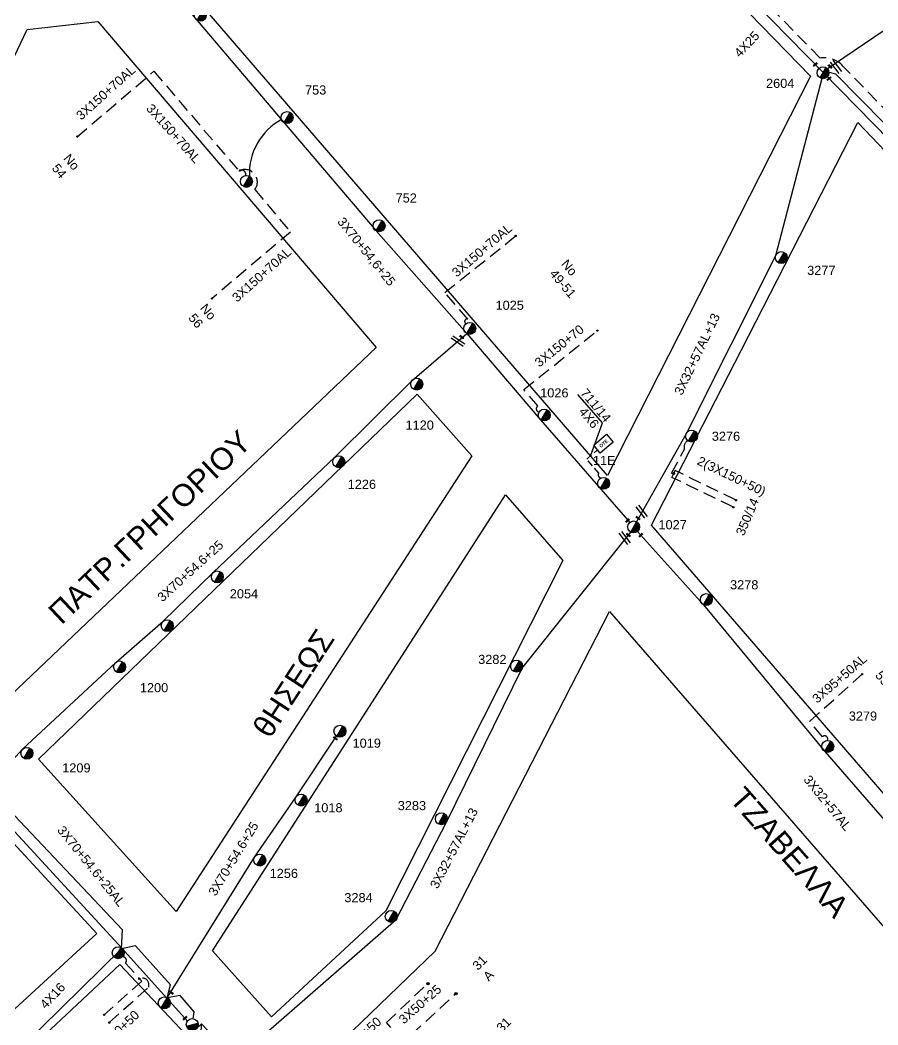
# Model space of a CAD drawing. Header units: millimetres. Extents: x 1421 to 13344, y 800 to 1949.
# Drawn here: x 11659.7 to 11829, y 1270.1 to 1468.5 of the extents above; entities that cross this region are included whole.
import ezdxf

# ---------------------------------------------------------------- set-up
doc = ezdxf.new("R2010")
doc.units = ezdxf.units.MM
doc.linetypes.add('DASHED', pattern=[19.05, 12.7, -6.35])
for name, color, linetype in [('Pillar OTE', 7, 'Continuous'), ('Άγνωστα', 7, 'Continuous'), ('Γυμνά εναέρια ΧΤ και ΦΟΠ (3Φ)   4x50+16AL', 7, 'Continuous'), ('Εναέρια παροχή ΧΤ 4x16', 7, 'SYN_LINE'), ('Εναέρια παροχή ΧΤ 4x25', 7, 'SYN_LINE'), ('Επιγραφές - Σχήματα', 7, 'Continuous'), ('Καλωδια ΧΤ  3X95+50', 7, 'Continuous'), ('Καλώδια ΧΤ   3x150+50CU', 7, 'DASHED'), ('Καλώδια ΧΤ   3x150+70AL', 7, 'DASHED'), ('Καλώδια ΧΤ   3x150AL+50CU', 7, 'DASHED'), ('Μηχανική τομή', 7, 'Continuous'), ('Στύλος ΦΜ', 7, 'Continuous'), ('Στύλος ΦΜ @ 1', 7, 'Continuous'), ('Συνδέσεις', 7, 'Continuous'), ('Συνεστραμμένα ΧΤ   3x70+54.6+25 AL', 7, 'SYN_LINE'), ('Τομή', 7, 'Continuous'), ('Υποσταθμός εναέριος 2 στύλων', 7, 'Continuous'), ('Υποσταθμός πόλεως', 7, 'Continuous'), ('Υπόβαθρο ΔΕΗ', 7, 'Continuous'), ('Υπόγεια καλώδια Παροχών ΧΤ   4x6', 7, 'DASHED')]:
    doc.layers.add(name, color=color, linetype=linetype)
doc.styles.add('arial', font='ARIAL.TTF')
doc.styles.get("Standard").update_dxf_attribs({"font": 'ARIAL.TTF'})
doc.linetypes.add('SYN_LINE', pattern='A,0.5,-0.0001,["/\\/\\/\\/",Standard,S=0.1,R=0,X=0,Y=-0.05],-0.25', length=0.7501)
doc.dimstyles.new('ISO-25', dxfattribs={"dimtxt": 2.5, "dimasz": 2.5, "dimexe": 1.25, "dimexo": 0.625, "dimtad": 1, "dimtxsty": 'Standard', "dimcen": 2.5, "dimadec": 0, "dimazin": 0, "dimtfac": 1, "dimtmove": 0, "dimatfit": 3, "dimfxl": 1, "dimarcsym": 0})

# ---------------------------------------------------------------- blocks, each defined once
blk = doc.blocks.new('ΥΠΑΡΧΩΝ ΤΣΙΜΕΝΤΕΝΙΟΣ ΣΤΥΛΟΣ')
at = {"layer": 'Στύλος ΦΜ'}
blk.add_hatch(color=7, dxfattribs=at).paths.add_polyline_path([(-1.29, -2.28, 0.574793), (2.62, 0, 0.268822), (1.3, 2.27)])
at = {"layer": 'Στύλος ΦΜ', "color": 7}
blk.add_line((-1.29, -2.28), (1.3, 2.27), dxfattribs=at)
blk.add_circle((0, 0), 2.62, dxfattribs=at)
at = {"layer": 'Στύλος ΦΜ', "flags": 4}
for tag, p in [('ΑΡΙΘΜΟΣ', (-4.68, 8.05)), ('ΤΥΠΟΣ', (-4.91, 3.03))]:
    blk.add_attdef(tag, p, '', height=4, dxfattribs=at)
blk = doc.blocks.new('ΥΠΟΣΤΑΘΜΟΣ ΕΝΑΕΡΙΟΣ ΕΠΙ 2 ΣΤΥΛΩΝ')
at = {"layer": 'Υποσταθμός εναέριος 2 στύλων', "linetype": 'Continuous'}
for points in [[(-11.97, -2.11, 0.574793), (-8.45, -0.07, 0.268822), (-9.64, 1.98)], [(9.68, -2.15, 0.574793), (13.19, -0.1, 0.268822), (12.01, 1.95)]]:
    blk.add_hatch(color=256, dxfattribs=at).paths.add_polyline_path(points)
for p, q in [((-11.97, -2.11), (-9.64, 1.98)), ((9.68, -2.15), (12.01, 1.95))]:
    blk.add_line(p, q, dxfattribs=at)
for centre in [(-10.81, -0.07), (10.84, -0.1)]:
    blk.add_circle(centre, 2.36, dxfattribs=at)
at = {"layer": 'Υποσταθμός πόλεως', "linetype": 'Continuous', "ltscale": 40}
blk.add_lwpolyline([(-8.57, 2.82), (8.57, 2.82), (8.57, -2.82), (-8.57, -2.82)], close=True, dxfattribs=at)
for points in [[(-5.75, 0), (-8.57, 2.82)], [(-8.57, -2.82), (-5.75, 0)], [(-5.75, 0), (5.75, 0)], [(5.75, 0), (8.57, 2.82)], [(8.57, -2.82), (5.75, 0)]]:
    blk.add_lwpolyline(points, dxfattribs=at)
at = {"layer": 'Υποσταθμός εναέριος 2 στύλων', "ltscale": 40, "flags": 1}
for tag, p in [('ΜΕΤΑΣΧΗΜΑΤΙΣΜΟΣ', (14.09, 2.51)), ('ΙΣΧΥΣ', (14.07, -0.28)), ('ΑΡΙΘΜΟΣ', (14.19, -3))]:
    blk.add_attdef(tag, p, '', height=1.8, dxfattribs=at)
blk = doc.blocks.new('_ΣΥΝΔΕΣΗ')
at = {"layer": 'Συνδέσεις', "linetype": 'SYN_LINE', "ltscale": 40}
blk.add_hatch(color=256, dxfattribs=at).paths.add_polyline_path([(0.5, -0.01, 1), (-0.5, -0.01, 1)])
at = {"layer": 'Συνδέσεις'}
blk.add_circle((0, -0.01), 0.5, dxfattribs=at)
blk = doc.blocks.new('ΜΗΧΑΝΙΚΗ ΤΟΜΗ')
at = {"layer": 'Μηχανική τομή', "ltscale": 40}
for p, q in [((-1.89, 0.78), (1.89, 0.78)), ((1.89, 0), (-1.89, 0))]:
    blk.add_line(p, q, dxfattribs=at)
blk = doc.blocks.new('ΤΟΜΗ')
at = {"layer": 'Τομή', "ltscale": 40}
for p, q in [((-5.68, 0), (5.68, 0)), ((5.68, -2.33), (-5.68, -2.33))]:
    blk.add_line(p, q, dxfattribs=at)
blk = doc.blocks.new('TSONTA XT1')
at = {"ltscale": 40}
h = blk.add_hatch(color=256, dxfattribs=at)
h.dxf.hatch_style = 1
h.paths.add_polyline_path([(595.96, 2487.66), (597.07, 2488.77), (595.96, 2489.87), (594.85, 2488.77)])
blk.add_lwpolyline([(594.85, 2488.77), (595.96, 2489.87), (597.07, 2488.77), (595.96, 2487.66)], close=True, dxfattribs=at)
blk = doc.blocks.new('PILLAR ΟΤΕ')
at = {"layer": 'Pillar OTE', "ltscale": 40}
blk.add_lwpolyline([(-3.31, 2.02), (3.39, 2.02), (3.39, -1.99), (-3.31, -1.99)], close=True, dxfattribs=at)
at = {"layer": 'Pillar OTE', "insert": (-1.81, 0.71), "char_height": 1.3575, "width": 109.961, "attachment_point": 1}
blk.add_mtext('{\\fArial|b1|i0|c161|p34;OTE}', dxfattribs=at)

msp = doc.modelspace()

# ---------------------------------------------------------------- linework, layer by layer
at = {"layer": 'Άγνωστα', "color": 85, "linetype": 'Continuous', "ltscale": 0.2}
msp.add_lwpolyline([(11817.95583, 1456.91666), (11808.83088, 1421.92945), (11791.1607, 1386.8072), (11781.39669, 1369.4251)], dxfattribs=at)
at = {"layer": 'Άγνωστα', "color": 30}
msp.add_lwpolyline([(11701.98728, 1263.07569), (11733.96532, 1290.89933), (11743.83971, 1310.14027), (11758.80941, 1340.54781), (11780.23884, 1367.37378)], dxfattribs=at)
at = {"layer": 'Άγνωστα', "color": 1}
msp.add_lwpolyline([(11781.60937, 1367.52427), (11794.58235, 1353.04579), (11818.57065, 1324.05054), (11836.41315, 1303.57721), (11854.71349, 1284.55558), (11871.77733, 1263.80471), (11887.597, 1246.33984), (11905.95729, 1227.06227)], dxfattribs=at)
at = {"layer": 'Άγνωστα', "color": 5, "linetype": 'DASHED', "ltscale": 0.2}
for points in [[(11679.92728, 1283.56706, -0.652964741), (11680.4914, 1282.32263), (11683.69807, 1278.75332), (11676.26485, 1272.07531)], [(11677.28412, 1270.57182), (11685.05546, 1277.55271, 0.649380532), (11683.24622, 1279.25626)]]:
    msp.add_lwpolyline(points, format="xyb", dxfattribs=at)
at = {"layer": 'Άγνωστα', "color": 6, "linetype": 'DASHED', "ltscale": 0.2}
msp.add_lwpolyline([(11735.36433, 1266.69936), (11732.00714, 1270.57014), (11740.09064, 1278.25549)], dxfattribs=at)
at = {"layer": 'Γυμνά εναέρια ΧΤ και ΦΟΠ (3Φ)   4x50+16AL', "color": 6, "linetype": 'Continuous', "ltscale": 0.2}
msp.add_lwpolyline([(11968.39783, 1577.4214), (11939.62225, 1553.42857), (11917.16238, 1534.40221), (11894.5624, 1515.85423), (11856.02515, 1483.88246), (11818.40558, 1458.3827)], dxfattribs=at)
at = {"layer": 'Εναέρια παροχή ΧΤ 4x16', "color": 5, "ltscale": 20}
msp.add_lwpolyline([(11659.88946, 1265.61398), (11679.71221, 1285.13818)], dxfattribs=at)
at = {"layer": 'Καλωδια ΧΤ  3X95+50', "color": 1, "linetype": 'DASHED', "ltscale": 0.2}
msp.add_lwpolyline([(11819.05126, 1326.24849, 0.901101204), (11818.07141, 1326.96201), (11815.60092, 1330.05137), (11815.60092, 1330.05137), (11815.60092, 1330.05137), (11826.03332, 1339.42646)], format="xyb", dxfattribs=at)
at = {"layer": 'Καλώδια ΧΤ   3x150+50CU', "color": 151, "linetype": 'DASHED', "ltscale": 0.2}
msp.add_lwpolyline([(11890.39965, 1384.33974, 0.280308914), (11891.45686, 1387.95866), (11880.58031, 1401.2076, 0.3929797), (11876.59668, 1403.2405), (11822.14275, 1459.36884, 0.255416006), (11817.62178, 1460.96145), (11784.65182, 1494.71043, 0.205927836), (11782.80267, 1495.03762)], format="xyb", dxfattribs=at)
at = {"layer": 'Καλώδια ΧΤ   3x150+70AL', "color": 173, "ltscale": 0.2}
for points in [[(11670.93609, 1445.42073), (11686.10169, 1458.34788), (11686.10169, 1458.34788), (11686.10169, 1458.34788), (11702.90101, 1438.6633, -0.809246784), (11706.02458, 1435.01386), (11713.07164, 1426.62081, -0.028175766), (11713.07164, 1426.62081), (11713.07164, 1426.62081), (11697.58223, 1413.49188)], [(11747.76898, 1408.53546, -1.029613042), (11748.0768, 1409.41087), (11743.53804, 1414.67328), (11743.53804, 1414.67328), (11743.53804, 1414.67328), (11757.52116, 1425.84839)], [(11762.14697, 1391.08918, -0.699617188), (11761.92113, 1392.32495), (11759.14412, 1395.54472), (11759.14412, 1395.54472), (11759.14412, 1395.54472), (11773.68693, 1407.17045)]]:
    msp.add_lwpolyline(points, format="xyb", dxfattribs=at)
at = {"layer": 'Καλώδια ΧΤ   3x150+70AL', "color": 6, "linetype": 'DASHED', "ltscale": 0.2}
msp.add_lwpolyline([(11718.99588, 1258.28334), (11718.5103, 1258.81362, -0.305310554), (11719.13634, 1259.47859), (11722.98587, 1255.23768), (11745.78544, 1276.34866)], format="xyb", dxfattribs=at)
at = {"layer": 'Καλώδια ΧΤ   3x150+70AL', "color": 173, "ltscale": 0.2}
msp.add_arc((11703.40563, 1437.99876), 0.83442, 344.1293611, 127.2111951, dxfattribs=at)
at = {"layer": 'Καλώδια ΧΤ   3x150AL+50CU', "color": 85, "linetype": 'DASHED', "ltscale": 0.2}
msp.add_lwpolyline([(11788.48394, 1378.95127), (11788.31713, 1379.04419), (11790.2803, 1382.71431), (11790.84619, 1383.76575), (11790.84619, 1383.76575, -0.369380422), (11791.50215, 1385.43073)], format="xyb", dxfattribs=at)
for points in [[(11800.39351, 1372.36768), (11788.38538, 1378.19398), (11788.62239, 1378.68247)], [(11800.92138, 1373.74444), (11788.99549, 1379.53084), (11788.74532, 1379.09664)]]:
    msp.add_lwpolyline(points, dxfattribs=at)
at = {"layer": 'Συνεστραμμένα ΧΤ   3x70+54.6+25 AL', "color": 1, "ltscale": 20}
msp.add_lwpolyline([(11886.24366, 1386.28066), (11875.31476, 1399.59337), (11844.51582, 1431.33935), (11818.21299, 1458.07814), (11797.89925, 1478.87186), (11782.4638, 1494.15196)], dxfattribs=at)
at = {"layer": 'Συνεστραμμένα ΧΤ   3x70+54.6+25 AL', "color": 173, "linetype": 'SYN_LINE', "ltscale": 20}
msp.add_lwpolyline([(11661.23889, 1490.62127), (11678.02212, 1488.30211), (11694.66569, 1468.37166), (11711.81639, 1448.19208), (11729.98839, 1426.82409), (11747.89068, 1406.56585), (11762.44986, 1389.55813), (11780.04913, 1369.2888)], dxfattribs=at)
at = {"layer": 'Συνεστραμμένα ΧΤ   3x70+54.6+25 AL', "color": 85, "ltscale": 20}
msp.add_lwpolyline([(11887.65818, 1386.67862), (11887.39414, 1387.47174), (11877.55023, 1399.4628), (11875.27086, 1399.55034), (11875.36316, 1401.95349), (11846.87162, 1431.32112), (11844.51582, 1431.33935), (11844.53334, 1433.60383), (11820.75796, 1457.77329), (11818.40558, 1458.3827)], dxfattribs=at)
at = {"layer": 'Συνεστραμμένα ΧΤ   3x70+54.6+25 AL', "color": 133, "ltscale": 20}
for points in [[(11652.86336, 1316.58791), (11660.18822, 1324.53803), (11678.58876, 1341.67521), (11687.96138, 1349.8065), (11697.79033, 1359.38222), (11721.90157, 1382.21625), (11737.06301, 1397.30262), (11747.89068, 1406.56585)], [(11679.89548, 1285.17705), (11679.71221, 1285.13818), (11679.90205, 1288.86676), (11656.31221, 1313.88215), (11651.81828, 1315.60588), (11652.86336, 1316.58791)]]:
    msp.add_lwpolyline(points, dxfattribs=at)
at = {"layer": 'Συνεστραμμένα ΧΤ   3x70+54.6+25 AL', "color": 5, "ltscale": 15}
msp.add_lwpolyline([(11688.72816, 1275.48125), (11705.98069, 1303.23064), (11714.06908, 1314.94189), (11722.17128, 1327.10004)], dxfattribs=at)
at = {"layer": 'Συνεστραμμένα ΧΤ   3x70+54.6+25 AL', "color": 5, "ltscale": 20}
msp.add_lwpolyline([(11692.72655, 1270.87331), (11679.78971, 1285.27316), (11651.81828, 1315.60588)], dxfattribs=at)
at = {"layer": 'Συνεστραμμένα ΧΤ   3x70+54.6+25 AL', "color": 133, "linetype": 'SYN_LINE', "ltscale": 8}
msp.add_lwpolyline([(11693.83767, 1271.32672), (11694.03961, 1272.68941), (11691.30888, 1275.89487), (11688.72816, 1275.48125), (11689.40778, 1278.00111), (11689.40778, 1278.00111), (11682.44305, 1285.7174), (11679.71221, 1285.13818)], dxfattribs=at)
at = {"layer": 'Συνεστραμμένα ΧΤ   3x70+54.6+25 AL', "color": 173, "linetype": 'SYN_LINE', "ltscale": 15}
msp.add_arc((11717.09787, 1438.12689), 12.15698, 118.5234978, 182.3648196, dxfattribs=at)
at = {"layer": 'Υπόβαθρο ΔΕΗ'}
for points in [[(11679.22901, 1490.36076), (11679.31769, 1501.0009), (11714.57929, 1561.33427), (11815.75267, 1457.40671), (11775.64157, 1378.57636), (11679.22901, 1490.36076)], [(11619.33123, 1371.30012), (11617.04393, 1374.15615), (11661.06381, 1466.62742), (11675.04236, 1468.19742), (11729.98188, 1403.82209), (11655.08351, 1332.62622), (11619.33123, 1371.30012)], [(11784.34876, 1368.72958), (11802.06405, 1403.23221), (11825.09166, 1448.25628), (11892.3948, 1377.61302), (11830.75281, 1315.14138), (11784.34876, 1368.72958)], [(11663.34911, 1322.5351), (11738.08679, 1394.64121), (11748.85256, 1382.44599), (11690.50507, 1292.51266), (11663.34911, 1322.5351)], [(11774.63833, 1388.92092), (11769.83078, 1394.53909)], [(11697.69448, 1284.74925), (11755.49428, 1374.74592), (11766.8175, 1361.76514), (11731.92213, 1292.64023), (11709.33156, 1271.67488), (11697.69448, 1284.74925)], [(11822.69472, 1146.39203), (11717.92025, 1261.81893), (11741.66147, 1284.6935), (11776.0413, 1351.71589), (11893.43568, 1216.69968), (11822.69472, 1146.39203)], [(11569.99295, 1233.75393), (11644.03885, 1175.74488), (11693.31557, 1134.85282), (11715.50503, 1157.92733), (11755.23158, 1198.66823), (11707.82952, 1251.13872), (11669.65315, 1214.63011), (11659.51702, 1223.61695), (11698.86379, 1261.38903), (11679.38064, 1282.02863), (11655.16267, 1259.39971), (11649.6103, 1265.02247), (11674.82659, 1288.174), (11652.71443, 1312.05408), (11569.99295, 1233.75393)]]:
    msp.add_lwpolyline(points, dxfattribs=at)
at = {"layer": 'Υπόγεια καλώδια Παροχών ΧΤ   4x6', "color": 173, "linetype": 'DASHED', "ltscale": 0.1}
msp.add_lwpolyline([(11774.37475, 1378.07095, -0.565800736), (11773.92441, 1379.03618), (11771.55549, 1381.7828), (11773.6815, 1383.61645)], format="xyb", dxfattribs=at)

# ---------------------------------------------------------------- block references
at = {"layer": 'Pillar OTE', "xscale": 0.5, "yscale": 0.5, "zscale": 0.5, "rotation": 40.41726520874024}
msp.add_blockref('PILLAR ΟΤΕ', (11774.84801, 1384.81943), dxfattribs=at)
at = {"layer": 'Μηχανική τομή'}
for p, xscale, yscale, zscale, rotation in [((11816.72169, 1459.61229), 0.2499999999999191, 0.2499999999999191, 0.2499999999999191, 37.95316933182585), ((11819.52042, 1459.21972), 0.2500000000002005, 0.2500000000002005, 0.2500000000002005, 315.3657360708307), ((11819.42639, 1456.81541), 0.2499999999999191, 0.2499999999999191, 0.2499999999999191, 37.95316933182585), ((11746.80682, 1405.78852), 0.2500000000002005, 0.2500000000002005, 0.2500000000002005, 323.2559298037776), ((11779.64677, 1369.59495), 0.249999999999919, 0.249999999999919, 0.249999999999919, 46.9027707389111), ((11781.60965, 1370.0701), 0.2500000000002005, 0.2500000000002005, 0.2500000000002005, 323.2559298037776), ((11779.71032, 1366.71215), 0.2500000000002005, 0.2500000000002005, 0.2500000000002005, 323.2559298037776), ((11782.32109, 1366.72996), 0.249999999999919, 0.249999999999919, 0.249999999999919, 45.26293037206437), ((11721.87554, 1326.57149), 0.2500000000002005, 0.2500000000002005, 0.2500000000002005, 323.2559298037776), ((11689.48798, 1276.40643), 0.2500000000002005, 0.2500000000002005, 0.2500000000002005, 323.2559298037776), ((11692.30875, 1271.35275), 0.249999999999919, 0.249999999999919, 0.249999999999919, 43.44704939892168)]:
    msp.add_blockref('ΜΗΧΑΝΙΚΗ ΤΟΜΗ', p, dxfattribs=dict(at, xscale=xscale, yscale=yscale, zscale=zscale, rotation=rotation))
at = {"layer": 'Στύλος ΦΜ @ 1', "ltscale": 40}
ref = msp.add_blockref('ΥΠΑΡΧΩΝ ΤΣΙΜΕΝΤΕΝΙΟΣ ΣΤΥΛΟΣ', (11695.24672, 1469.39613), dxfattribs=dict(at, xscale=0.4499999999998181, yscale=0.4499999999998181, zscale=0.4499999999998181))
ref.add_attrib('ΤΥΠΟΣ', '1024', (11698.84038, 1473.99107), dxfattribs={"layer": 'Στύλος ΦΜ', "height": 1.8, "flags": 4})
ref = msp.add_blockref('ΥΠΑΡΧΩΝ ΤΣΙΜΕΝΤΕΝΙΟΣ ΣΤΥΛΟΣ', (11818.20417, 1458.06794), dxfattribs=dict(at, xscale=0.4499999999998181, yscale=0.4499999999998181, zscale=0.4499999999998181))
ref.add_attrib('ΤΥΠΟΣ', '2604', (11806.94883, 1455.07019), dxfattribs={"layer": 'Στύλος ΦΜ', "height": 1.8, "flags": 4})
ref = msp.add_blockref('ΥΠΑΡΧΩΝ ΤΣΙΜΕΝΤΕΝΙΟΣ ΣΤΥΛΟΣ', (11712.39742, 1449.21655), dxfattribs=dict(at, xscale=0.4499999999998181, yscale=0.4499999999998181, zscale=0.4499999999998181))
ref.add_attrib('ΤΥΠΟΣ', '753', (11715.93921, 1453.75576), dxfattribs={"layer": 'Στύλος ΦΜ', "height": 1.8, "flags": 4})
at = {"layer": 'Στύλος ΦΜ @ 1', "ltscale": 40, "xscale": 0.4499999999998181, "yscale": 0.4499999999998181, "zscale": 0.4499999999998181}
for p in [(11704.36568, 1436.60338), (11688.73055, 1348.91458), (11679.05197, 1284.35508), (11688.1426, 1274.45936)]:
    msp.add_blockref('ΥΠΑΡΧΩΝ ΤΣΙΜΕΝΤΕΝΙΟΣ ΣΤΥΛΟΣ', p, dxfattribs=at)
at = {"layer": 'Στύλος ΦΜ @ 1', "ltscale": 40}
ref = msp.add_blockref('ΥΠΑΡΧΩΝ ΤΣΙΜΕΝΤΕΝΙΟΣ ΣΤΥΛΟΣ', (11730.56942, 1427.84856), dxfattribs=dict(at, xscale=0.4499999999998181, yscale=0.4499999999998181, zscale=0.4499999999998181))
ref.add_attrib('ΤΥΠΟΣ', '752', (11733.81834, 1432.43517), dxfattribs={"layer": 'Στύλος ΦΜ', "height": 1.8, "flags": 4})
ref = msp.add_blockref('ΥΠΑΡΧΩΝ ΤΣΙΜΕΝΤΕΝΙΟΣ ΣΤΥΛΟΣ', (11809.95487, 1421.57762), dxfattribs=dict(at, xscale=0.4499999999998181, yscale=0.4499999999998181, zscale=0.4499999999998181))
ref.add_attrib('ΤΥΠΟΣ', '3277', (11815.07174, 1418.14839), dxfattribs={"layer": 'Στύλος ΦΜ', "height": 1.8, "flags": 4})
ref = msp.add_blockref('ΥΠΑΡΧΩΝ ΤΣΙΜΕΝΤΕΝΙΟΣ ΣΤΥΛΟΣ', (11748.47171, 1407.59032), dxfattribs=dict(at, xscale=0.4499999999998181, yscale=0.4499999999998181, zscale=0.4499999999998181))
ref.add_attrib('ΤΥΠΟΣ', '1025', (11753.5553, 1411.26555), dxfattribs={"layer": 'Στύλος ΦΜ', "height": 1.8, "flags": 4})
ref = msp.add_blockref('ΥΠΑΡΧΩΝ ΤΣΙΜΕΝΤΕΝΙΟΣ ΣΤΥΛΟΣ', (11738.00237, 1396.59217), dxfattribs=dict(at, xscale=0.4499999999998181, yscale=0.4499999999998181, zscale=0.4499999999998181))
ref.add_attrib('ΤΥΠΟΣ', '1120', (11735.77893, 1387.61025), dxfattribs={"layer": 'Στύλος ΦΜ', "height": 1.8, "flags": 4})
ref = msp.add_blockref('ΥΠΑΡΧΩΝ ΤΣΙΜΕΝΤΕΝΙΟΣ ΣΤΥΛΟΣ', (11763.16379, 1390.49485), dxfattribs=dict(at, xscale=0.4499999999998181, yscale=0.4499999999998181, zscale=0.4499999999998181))
ref.add_attrib('ΤΥΠΟΣ', '1026', (11762.36591, 1393.96867), dxfattribs={"layer": 'Στύλος ΦΜ', "height": 1.8, "flags": 4})
ref = msp.add_blockref('ΥΠΑΡΧΩΝ ΤΣΙΜΕΝΤΕΝΙΟΣ ΣΤΥΛΟΣ', (11792.24415, 1386.34538), dxfattribs=dict(at, xscale=0.4499999999998181, yscale=0.4499999999998181, zscale=0.4499999999998181))
ref.add_attrib('ΤΥΠΟΣ', '3276', (11796.24698, 1385.40677), dxfattribs={"layer": 'Στύλος ΦΜ', "height": 1.8, "flags": 4})
ref = msp.add_blockref('ΥΠΑΡΧΩΝ ΤΣΙΜΕΝΤΕΝΙΟΣ ΣΤΥΛΟΣ', (11722.61092, 1381.27605), dxfattribs=dict(at, xscale=0.4499999999998181, yscale=0.4499999999998181, zscale=0.4499999999998181))
ref.add_attrib('ΤΥΠΟΣ', '1226', (11724.36499, 1375.92163), dxfattribs={"layer": 'Στύλος ΦΜ', "height": 1.8, "flags": 4})
ref = msp.add_blockref('ΥΠΑΡΧΩΝ ΤΣΙΜΕΝΤΕΝΙΟΣ ΣΤΥΛΟΣ', (11774.87634, 1377.00534), dxfattribs=dict(at, xscale=0.4499999999998181, yscale=0.4499999999998181, zscale=0.4499999999998181))
ref.add_attrib('ΑΡΙΘΜΟΣ', '11Ε', (11772.77125, 1380.62998), dxfattribs={"layer": 'Στύλος ΦΜ', "height": 1.8, "flags": 4})
ref = msp.add_blockref('ΥΠΑΡΧΩΝ ΤΣΙΜΕΝΤΕΝΙΟΣ ΣΤΥΛΟΣ', (11780.81987, 1368.39825), dxfattribs=dict(at, xscale=0.4499999999998181, yscale=0.4499999999998181, zscale=0.4499999999998181))
ref.add_attrib('ΤΥΠΟΣ', '1027', (11785.71269, 1367.94286), dxfattribs={"layer": 'Στύλος ΦΜ', "height": 1.8, "flags": 4})
ref = msp.add_blockref('ΥΠΑΡΧΩΝ ΤΣΙΜΕΝΤΕΝΙΟΣ ΣΤΥΛΟΣ', (11698.62263, 1358.54891), dxfattribs=dict(at, xscale=0.4499999999998181, yscale=0.4499999999998181, zscale=0.4499999999998181))
ref.add_attrib('ΤΥΠΟΣ', '2054', (11701.09434, 1354.30929), dxfattribs={"layer": 'Στύλος ΦΜ', "height": 1.8, "flags": 4})
ref = msp.add_blockref('ΥΠΑΡΧΩΝ ΤΣΙΜΕΝΤΕΝΙΟΣ ΣΤΥΛΟΣ', (11795.16338, 1354.07026), dxfattribs=dict(at, xscale=0.4499999999998181, yscale=0.4499999999998181, zscale=0.4499999999998181))
ref.add_attrib('ΤΥΠΟΣ', '3278', (11799.85157, 1356.08794), dxfattribs={"layer": 'Στύλος ΦΜ', "height": 1.8, "flags": 4})
ref = msp.add_blockref('ΥΠΑΡΧΩΝ ΤΣΙΜΕΝΤΕΝΙΟΣ ΣΤΥΛΟΣ', (11757.69398, 1340.9259), dxfattribs=dict(at, xscale=0.4499999999998181, yscale=0.4499999999998181, zscale=0.4499999999998181))
ref.add_attrib('ΤΥΠΟΣ', '3282', (11750.12207, 1341.35281), dxfattribs={"layer": 'Στύλος ΦΜ', "height": 1.8, "flags": 4})
ref = msp.add_blockref('ΥΠΑΡΧΩΝ ΤΣΙΜΕΝΤΕΝΙΟΣ ΣΤΥΛΟΣ', (11679.33308, 1340.76245), dxfattribs=dict(at, xscale=0.4499999999998181, yscale=0.4499999999998181, zscale=0.4499999999998181))
ref.add_attrib('ΤΥΠΟΣ', '1200', (11683.33732, 1335.77145), dxfattribs={"layer": 'Στύλος ΦΜ', "height": 1.8, "flags": 4})
ref = msp.add_blockref('ΥΠΑΡΧΩΝ ΤΣΙΜΕΝΤΕΝΙΟΣ ΣΤΥΛΟΣ', (11819.15168, 1325.07501), dxfattribs=dict(at, xscale=0.4499999999998181, yscale=0.4499999999998181, zscale=0.4499999999998181))
ref.add_attrib('ΤΥΠΟΣ', '3279', (11823.28658, 1330.16928), dxfattribs={"layer": 'Στύλος ΦΜ', "height": 1.8, "flags": 4})
ref = msp.add_blockref('ΥΠΑΡΧΩΝ ΤΣΙΜΕΝΤΕΝΙΟΣ ΣΤΥΛΟΣ', (11722.82441, 1328.08013), dxfattribs=dict(at, xscale=0.4499999999998181, yscale=0.4499999999998181, zscale=0.4499999999998181))
ref.add_attrib('ΤΥΠΟΣ', '1019', (11725.32237, 1324.82058), dxfattribs={"layer": 'Στύλος ΦΜ', "height": 1.8, "flags": 4})
ref = msp.add_blockref('ΥΠΑΡΧΩΝ ΤΣΙΜΕΝΤΕΝΙΟΣ ΣΤΥΛΟΣ', (11661.03273, 1323.71709), dxfattribs=dict(at, xscale=0.4499999999998181, yscale=0.4499999999998181, zscale=0.4499999999998181))
ref.add_attrib('ΤΥΠΟΣ', '1209', (11668.00626, 1319.94085), dxfattribs={"layer": 'Στύλος ΦΜ', "height": 1.8, "flags": 4})
ref = msp.add_blockref('ΥΠΑΡΧΩΝ ΤΣΙΜΕΝΤΕΝΙΟΣ ΣΤΥΛΟΣ', (11715.15805, 1314.49325), dxfattribs=dict(at, xscale=0.4499999999998181, yscale=0.4499999999998181, zscale=0.4499999999998181))
ref.add_attrib('ΤΥΠΟΣ', '1018', (11717.75173, 1312.07368), dxfattribs={"layer": 'Στύλος ΦΜ', "height": 1.8, "flags": 4})
ref = msp.add_blockref('ΥΠΑΡΧΩΝ ΤΣΙΜΕΝΤΕΝΙΟΣ ΣΤΥΛΟΣ', (11742.85587, 1310.78773), dxfattribs=dict(at, xscale=0.4499999999998181, yscale=0.4499999999998181, zscale=0.4499999999998181))
ref.add_attrib('ΤΥΠΟΣ', '3283', (11734.24742, 1312.4945), dxfattribs={"layer": 'Στύλος ΦΜ', "height": 1.8, "flags": 4})
ref = msp.add_blockref('ΥΠΑΡΧΩΝ ΤΣΙΜΕΝΤΕΝΙΟΣ ΣΤΥΛΟΣ', (11706.99709, 1302.63561), dxfattribs=dict(at, xscale=0.4499999999998181, yscale=0.4499999999998181, zscale=0.4499999999998181))
ref.add_attrib('ΤΥΠΟΣ', '1256', (11708.95342, 1299.12227), dxfattribs={"layer": 'Στύλος ΦΜ', "height": 1.8, "flags": 4})
ref = msp.add_blockref('ΥΠΑΡΧΩΝ ΤΣΙΜΕΝΤΕΝΙΟΣ ΣΤΥΛΟΣ', (11732.96379, 1291.51907), dxfattribs=dict(at, xscale=0.4499999999998181, yscale=0.4499999999998181, zscale=0.4499999999998181))
ref.add_attrib('ΤΥΠΟΣ', '3284', (11723.70037, 1294.32655), dxfattribs={"layer": 'Στύλος ΦΜ', "height": 1.8, "flags": 4})
at = {"layer": 'Συνδέσεις'}
for p, xscale, yscale, zscale in [((11670.99877, 1445.47416), 0.25, 0.25, 0.25), ((11703.16738, 1438.78836), 0.25, 0.25, 0.25), ((11757.52116, 1425.84839), 0.25, 0.25, 0.25), ((11697.58223, 1413.49188), 0.25, 0.25, 0.25), ((11773.66718, 1407.15463), 0.25, 0.25, 0.25), ((11801.01962, 1373.66903), 0.25, 0.25, 0.25), ((11800.49175, 1372.29227), 0.25, 0.25, 0.25), ((11825.92552, 1339.36745), 0.25, 0.25, 0.25), ((11683.22706, 1279.21565), 0.25, 0.25, 0.25), ((11740.22137, 1278.22733), 0.4777242751394019, 0.4777242751394019, 0.4777242751394019), ((11745.74919, 1276.27965), 0.4777242751394019, 0.4777242751394019, 0.4777242751394019), ((11676.29446, 1272.07613), 0.25, 0.25, 0.25), ((11677.30224, 1270.56532), 0.25, 0.25, 0.25)]:
    msp.add_blockref('_ΣΥΝΔΕΣΗ', p, dxfattribs=dict(at, xscale=xscale, yscale=yscale, zscale=zscale))
at = {"layer": 'Συνδέσεις', "xscale": 0.2, "yscale": 0.2, "zscale": 0.2, "rotation": 347.2387785340908}
msp.add_blockref('TSONTA XT1', (11562.50456, 919.77236), dxfattribs=at)
at = {"layer": 'Τομή'}
for p, xscale, yscale, zscale, rotation in [((11820.99903, 1459.4045), 0.2499999999999669, 0.2499999999999669, 0.2499999999999669, 308.1680509152084), ((11746.30007, 1405.32483), 0.25, 0.25, 0.25, 325.7281146300151), ((11782.62329, 1371.60873), 0.2499999999999669, 0.2499999999999669, 0.2499999999999669, 308.1680509152084), ((11779.2785, 1366.40019), 0.2499999999999669, 0.2499999999999669, 0.2499999999999669, 308.1680509152084)]:
    msp.add_blockref('ΤΟΜΗ', p, dxfattribs=dict(at, xscale=xscale, yscale=yscale, zscale=zscale, rotation=rotation))
at = {"layer": 'Υποσταθμός εναέριος 2 στύλων', "xscale": 0.4999999999999999, "yscale": 0.4999999999999999, "zscale": 0.4999999999999999, "rotation": 313.4943236845296}
msp.add_blockref('ΥΠΟΣΤΑΘΜΟΣ ΕΝΑΕΡΙΟΣ ΕΠΙ 2 ΣΤΥΛΩΝ', (11697.40759, 1266.26452), dxfattribs=at)

# ---------------------------------------------------------------- texts
at = {"ltscale": 40, "char_height": 4, "width": 64.8866414, "attachment_point": 1, "style": 'arial'}
for s, insert, rotation in [('{\\H1.083x;ΠATP.ΓPHΓOPIOY}', (11664.85985, 1352.09245), 43.3615984), ('{\\H1.083x;θHΣEΩΣ}', (11705.36194, 1328.76877), 57.0220245), ('{\\H1.083x;TZABEΛΛA}', (11802.7601, 1317.47182), 311.4072174)]:
    msp.add_mtext(s, dxfattribs=dict(at, insert=insert, rotation=rotation))
at = {"layer": 'Άγνωστα', "color": 7}
note = msp.add_mtext_dynamic_manual_height_columns('No ', width=1.8, gutter_width=1.64505, heights=[0.04535, 0], dxfattribs=dict(at, insert=(11667.30581, 1444.88233), char_height=1.8, attachment_point=1, rotation=309.9434888))
for column, words in zip(note.columns.linked_columns, ['54']):
    column.text = words
at = {"layer": 'Άγνωστα', "color": 7, "char_height": 1.8, "attachment_point": 1}
for s, gutter_width, insert, rotation in [('3X70+54,6+25', 12.5, (11723.60189, 1429.76193), 308.8840223), ('3X32+57AL+13', 12.5, (11788.74175, 1395.03091), 64.3776471), ('3X150+70', 12.5, (11761.07623, 1401.2509), 38.7368118), ('711/14', 1.7607, (11771.57414, 1395.92548), 309.9434888), ('4Χ6', 1.7607, (11771.25811, 1392.24267), 309.9434888), ('2(3X150+50)', 12.5, (11793.97201, 1382.43186), 334.2442626), ('350/14', 1.862, (11800.91939, 1367.21993), 66.9329994), ('3X70+54.6+25', 12.5, (11686.58737, 1354.83066), 42.2541313), ('3X95+50AL', 12.5, (11815.86447, 1334.84035), 40.751865), ('3X32+57AL', 12.5, (11815.63511, 1319.6166), 309.1793344), ('3X32+57AL+13', 12.5, (11740.50722, 1297.64842), 62.5780083), ('3X70+54.6+25', 12.5, (11696.73311, 1296.33078), 58.6268732), ('3X50+25', 12.5, (11734.2438, 1271.52099), 41.3120751), ('3X150+50', 12.5, (11673.8242, 1265.17138), 43.8315143), ('3X150+50', 12.5, (11721.33721, 1264.2175), 41.3120751)]:
    msp.add_mtext_dynamic_manual_height_columns(s, width=1.8, gutter_width=gutter_width, heights=[0.04535], dxfattribs=dict(at, insert=insert, rotation=rotation))
at = {"layer": 'Άγνωστα', "color": 7}
note = msp.add_mtext_dynamic_manual_height_columns('No ', width=1.8, gutter_width=1.7607, heights=[0.04535, 0], dxfattribs=dict(at, insert=(11765.49918, 1424.13094), char_height=1.8, attachment_point=1, rotation=309.9434888))
for column, words in zip(note.columns.linked_columns, ['49-51']):
    column.text = words
note = msp.add_mtext_dynamic_manual_height_columns('No ', width=1.8, gutter_width=1.7607, heights=[0.04535, 0], dxfattribs=dict(at, insert=(11694.19146, 1415.40938), char_height=1.8, attachment_point=1, rotation=309.9434888))
for column, words in zip(note.columns.linked_columns, ['56']):
    column.text = words
note = msp.add_mtext_dynamic_manual_height_columns('No ', width=1.8, gutter_width=1.862, heights=[0.04535, 0], dxfattribs=dict(at, insert=(11829.74187, 1344.9321), char_height=1.8, attachment_point=1, rotation=309.8993919))
for column, words in zip(note.columns.linked_columns, ['55']):
    column.text = words
note = msp.add_mtext_dynamic_manual_height_columns('31 ', width=1.8, gutter_width=1.97984, heights=[0.04535, 0], dxfattribs=dict(at, insert=(11746.12465, 1279.35883), char_height=1.8, attachment_point=1, rotation=44.9359626))
for column, words in zip(note.columns.linked_columns, ['Α']):
    column.text = words
note = msp.add_mtext_dynamic_manual_height_columns('31 ', width=1.8, gutter_width=1.97984, heights=[0.04535, 0], dxfattribs=dict(at, insert=(11750.85102, 1267.12784), char_height=1.8, attachment_point=1, rotation=44.9359626))
for column, words in zip(note.columns.linked_columns, ['B']):
    column.text = words
at = {"layer": 'Εναέρια παροχή ΧΤ 4x16', "color": 7, "insert": (11663.42978, 1274.35591), "char_height": 1.8, "attachment_point": 1, "rotation": 46.8466971}
msp.add_mtext_dynamic_manual_height_columns('4X16', width=1.8, gutter_width=12.5, heights=[0.04535], dxfattribs=at)
at = {"layer": 'Εναέρια παροχή ΧΤ 4x25', "color": 7, "insert": (11800.47971, 1462.18921), "char_height": 1.8, "attachment_point": 1, "rotation": 46.6065167}
msp.add_mtext_dynamic_manual_height_columns('4X25', width=1.8, gutter_width=12.5, heights=[0.04535], dxfattribs=at)
at = {"layer": 'Καλώδια ΧΤ   3x150+70AL', "color": 7, "char_height": 1.8, "attachment_point": 1}
for insert, rotation in [((11670.54973, 1449.94335), 41.8760051), ((11685.79135, 1452.11448), 311.8760051), ((11744.72423, 1418.97862), 40.467791), ((11701.3257, 1413.99217), 41.8760051)]:
    msp.add_mtext_dynamic_manual_height_columns('3X150+70AL', width=1.8, gutter_width=12.5, heights=[0.04535], dxfattribs=dict(at, insert=insert, rotation=rotation))
at = {"layer": 'Συνεστραμμένα ΧΤ   3x70+54.6+25 AL', "color": 7, "insert": (11668.30798, 1309.62919), "char_height": 1.8, "attachment_point": 1, "rotation": 308.9160193}
msp.add_mtext_dynamic_manual_height_columns('3X70+54.6+25AL', width=1.8, gutter_width=12.5, heights=[0.04535], dxfattribs=at)

# ---------------------------------------------------------------- leaders
at = {"layer": 'Επιγραφές - Σχήματα', "ltscale": 40}
msp.add_leader([(11772.37733, 1382.5844), (11774.63833, 1388.92092)], dimstyle='ISO-25', override={"dimasz": 1, "dimtad": 0}, dxfattribs=at)

doc.saveas('drawing.dxf')
